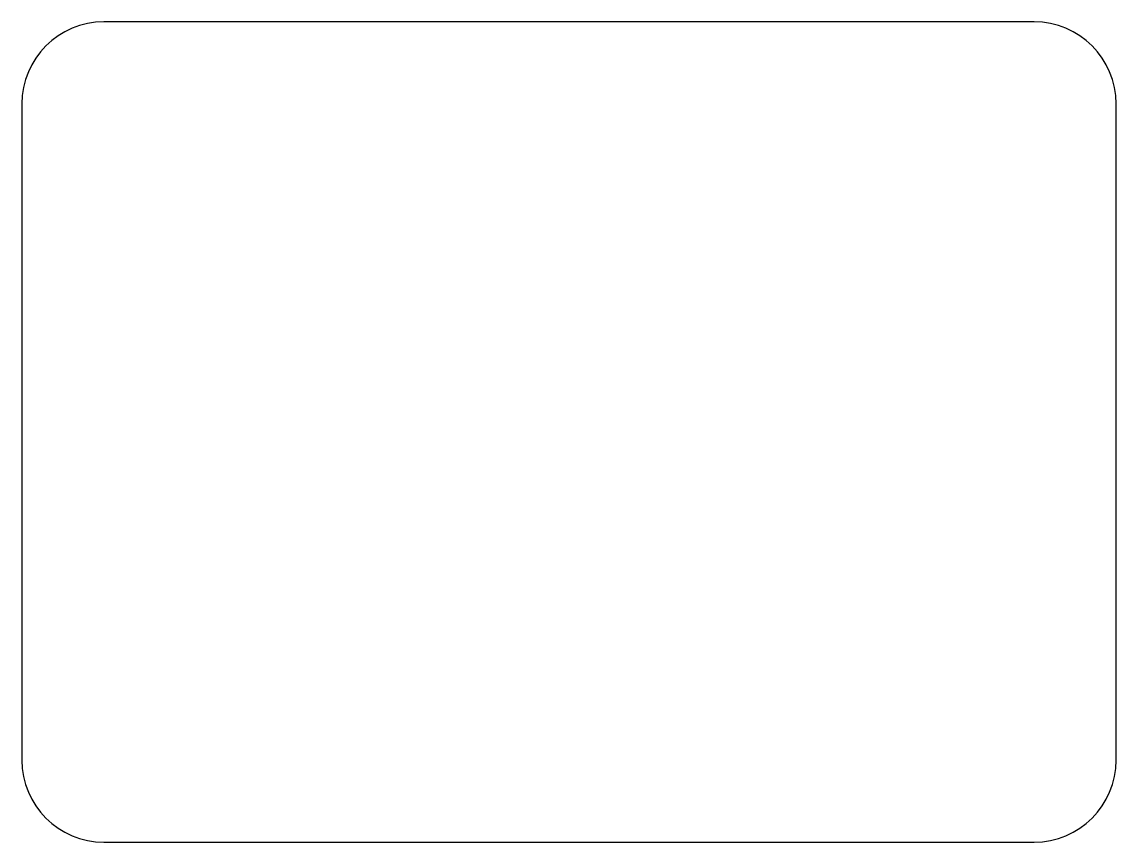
# Model space of a CAD drawing. Header units: millimetres. Extents: x 0 to 40, y 0 to 30.
import ezdxf

# ---------------------------------------------------------------- set-up
doc = ezdxf.new("R2010")
doc.units = ezdxf.units.MM

msp = doc.modelspace()

# ---------------------------------------------------------------- linework, layer by layer
at = {"layer": 'OUTLINE'}
for p, q in [((37, 30), (3, 30)), ((0, 27), (0, 3)), ((40, 3), (40, 27)), ((3, 0), (37, 0))]:
    msp.add_line(p, q, dxfattribs=at)
for centre, start, end in [((3, 27), 90, 180), ((37, 27), 0, 90), ((3, 3), 180, 270), ((37, 3), 270, 360)]:
    msp.add_arc(centre, 3, start, end, dxfattribs=at)

doc.saveas('drawing.dxf')
